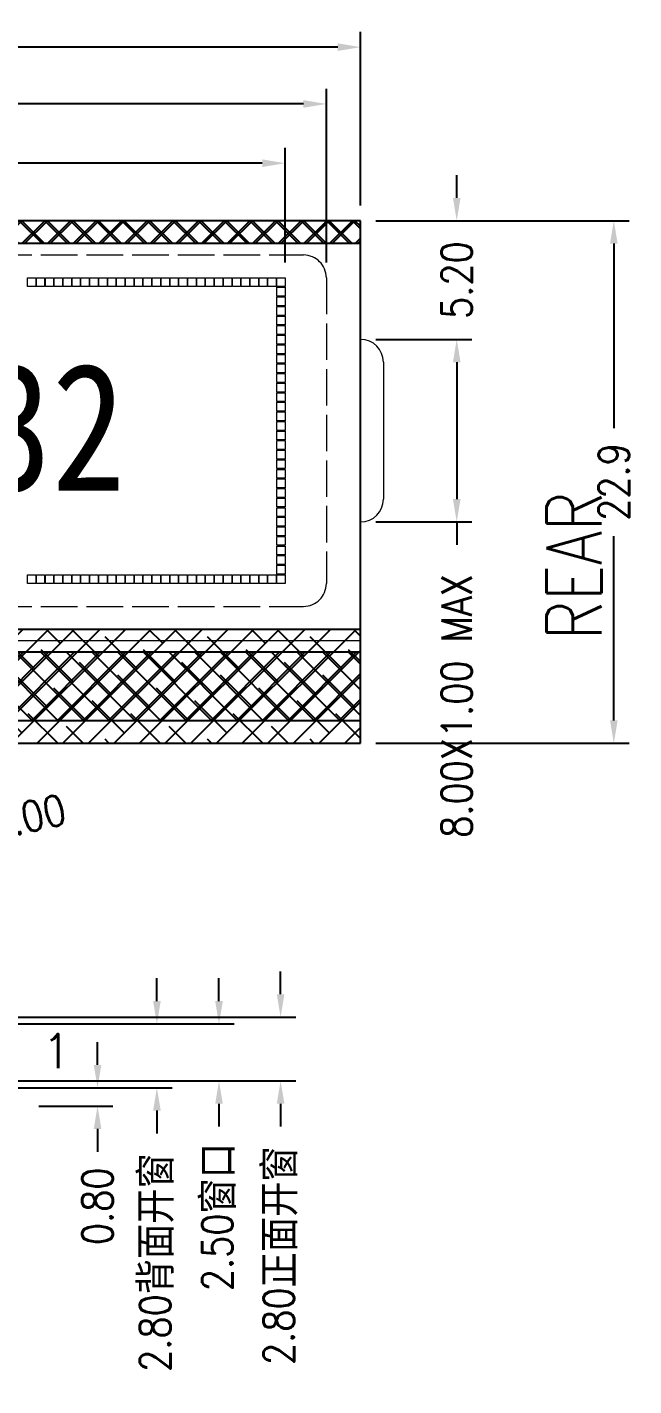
# Model space of a CAD drawing. Extents: x 612 to 1145, y -75 to 210.
# Drawn here: x 1022.6 to 1062.4, y 93.1 to 182.4 of the extents above; entities that cross this region are included whole.
import ezdxf

# ---------------------------------------------------------------- set-up
doc = ezdxf.new("R2010")
doc.units = 0
doc.linetypes.add('ACAD_ISO02W100', pattern=[15, 12, -3])
doc.layers.get('0').update_dxf_attribs({"linetype": 'CONTINUOUS'})
doc.layers.get('DEFPOINTS').update_dxf_attribs({"linetype": 'CONTINUOUS'})
doc.layers.add('Note', color=7, linetype='CONTINUOUS')
doc.layers.add('粗实线', color=7, linetype='CONTINUOUS', lineweight=18)
doc.layers.add('细实线', color=7, linetype='CONTINUOUS', lineweight=9)
doc.styles.add('ROMANS', font='romans.shx')
doc.styles.get("Standard").update_dxf_attribs({"font": 'romans.shx', "width": 0.85})
doc.dimstyles.get("Standard").update_dxf_attribs({"dimtxt": 0.18, "dimasz": 0.18, "dimexe": 0.18, "dimexo": 0.0625, "dimgap": 0.09, "dimtad": 0, "dimtih": 1, "dimtoh": 1, "dimdec": 4, "dimzin": 0, "dimdsep": 46, "dimtxsty": 'Standard', "dimcen": 0.09, "dimadec": 0, "dimazin": 0, "dimtfac": 1, "dimtdec": 4, "dimtofl": 0, "dimtmove": 0, "dimatfit": 3, "dimfxl": 1, "dimtolj": 1, "dimtzin": 0, "dimarcsym": 0})
doc.dimstyles.new('STANDARD$0', dxfattribs={"dimtxt": 2, "dimasz": 1, "dimexe": 0.3, "dimexo": 0, "dimgap": 0.3, "dimtad": 0, "dimzin": 9, "dimdsep": 46, "dimtxsty": 'Standard', "dimcen": 0, "dimclrd": 256, "dimclre": 256, "dimclrt": 256, "dimadec": 1, "dimazin": 2, "dimtp": 0.2, "dimtm": 0.2, "dimtfac": 0.5, "dimtmove": 0, "dimatfit": 3, "dimfxl": 1, "dimarcsym": 0})
pattern_1 = [(45, (-4744.0241, 1257.2485), (-0.8417613, 0.8417613), []), (135, (-4744.0241, 1257.2485), (-0.8417613, -0.8417613), [])]

# ---------------------------------------------------------------- blocks, each defined once
blk = doc.blocks.new('*D51')
at = {"layer": 'DEFPOINTS', "color": 0}
for p in [(1039.511, 173.479), (964.676, 165.952), (1039.511, 165.952)]:
    blk.add_point(p, dxfattribs=at)
at = {"layer": '细实线', "color": 0, "lineweight": -2}
for p, q in [((964.676, 166.952), (964.676, 174.479)), ((1039.511, 166.952), (1039.511, 174.479)), ((966.176, 173.479), (994.9, 173.479)), ((1038.011, 173.479), (1009.286, 173.479))]:
    blk.add_line(p, q, dxfattribs=at)
at = {"layer": '细实线', "color": 0}
for points in [[(966.176, 173.729), (966.176, 173.229), (964.676, 173.479)], [(1038.011, 173.729), (1038.011, 173.229), (1039.511, 173.479)]]:
    blk.add_solid(points, dxfattribs=at)
at = {"layer": '细实线', "color": 0, "insert": (1002.093, 173.479), "char_height": 2, "attachment_point": 5}
blk.add_mtext('\\A1;49.89 A.A', dxfattribs=at)
blk = doc.blocks.new('*D52')
at = {"layer": 'DEFPOINTS', "color": 0}
for p in [(1042.218, 177.373), (961.968, 165.944), (1042.218, 165.944)]:
    blk.add_point(p, dxfattribs=at)
at = {"layer": '细实线', "color": 0, "lineweight": -2}
for p, q in [((961.968, 166.944), (961.968, 178.373)), ((1042.218, 166.944), (1042.218, 178.373)), ((963.468, 177.373), (991.743, 177.373)), ((1040.718, 177.373), (1012.443, 177.373))]:
    blk.add_line(p, q, dxfattribs=at)
at = {"layer": '细实线', "color": 0}
for points in [[(963.468, 177.623), (963.468, 177.123), (961.968, 177.373)], [(1040.718, 177.623), (1040.718, 177.123), (1042.218, 177.373)]]:
    blk.add_solid(points, dxfattribs=at)
at = {"layer": '细实线', "color": 0, "insert": (1002.093, 177.373), "char_height": 2, "attachment_point": 5}
blk.add_mtext('\\A1;53.50 min V.A', dxfattribs=at)
blk = doc.blocks.new('*D53')
at = {"layer": 'DEFPOINTS', "color": 0}
for p in [(1044.468, 181.109), (959.718, 169.694), (1044.468, 169.694)]:
    blk.add_point(p, dxfattribs=at)
at = {"layer": '细实线', "color": 0, "lineweight": -2}
for p, q in [((959.718, 170.694), (959.718, 182.109)), ((1044.468, 170.694), (1044.468, 182.109)), ((961.218, 181.109), (993.808, 181.109)), ((1042.968, 181.109), (1010.379, 181.109))]:
    blk.add_line(p, q, dxfattribs=at)
at = {"layer": '细实线', "color": 0}
for points in [[(961.218, 181.359), (961.218, 180.859), (959.718, 181.109)], [(1042.968, 181.359), (1042.968, 180.859), (1044.468, 181.109)]]:
    blk.add_solid(points, dxfattribs=at)
at = {"layer": '细实线', "color": 0, "insert": (1002.093, 181.109), "char_height": 2, "attachment_point": 5}
blk.add_mtext('\\A1;56.50%%P0.20', dxfattribs=at)
blk = doc.blocks.new('*D56')
at = {"layer": 'DEFPOINTS', "color": 0}
for p in [(1044.468, 169.694), (1050.783, 169.694), (1044.468, 161.894)]:
    blk.add_point(p, dxfattribs=at)
at = {"layer": '细实线', "color": 0, "lineweight": -2}
for p, q in [((1050.783, 171.194), (1050.783, 172.694)), ((1045.468, 169.694), (1051.783, 169.694)), ((1045.468, 161.894), (1051.783, 161.894)), ((1050.783, 160.394), (1050.783, 158.894))]:
    blk.add_line(p, q, dxfattribs=at)
at = {"layer": '细实线', "color": 0}
for points in [[(1050.533, 171.194), (1051.033, 171.194), (1050.783, 169.694)], [(1050.533, 160.394), (1051.033, 160.394), (1050.783, 161.894)]]:
    blk.add_solid(points, dxfattribs=at)
at = {"layer": '细实线', "color": 0, "insert": (1050.783, 165.794), "char_height": 2, "attachment_point": 5, "rotation": 90}
blk.add_mtext('\\A1;5.20', dxfattribs=at)
blk = doc.blocks.new('*D57')
at = {"layer": 'DEFPOINTS', "color": 0}
for p in [(1044.468, 161.894), (1044.468, 149.894), (1050.783, 149.894)]:
    blk.add_point(p, dxfattribs=at)
at = {"layer": '细实线', "color": 0, "lineweight": -2}
for p, q in [((1045.468, 161.894), (1051.783, 161.894)), ((1050.783, 160.394), (1050.783, 151.394)), ((1045.468, 149.894), (1051.783, 149.894)), ((1050.783, 149.894), (1050.783, 148.394))]:
    blk.add_line(p, q, dxfattribs=at)
at = {"layer": '细实线', "color": 0}
for points in [[(1050.533, 160.394), (1051.033, 160.394), (1050.783, 161.894)], [(1050.533, 151.394), (1051.033, 151.394), (1050.783, 149.894)]]:
    blk.add_solid(points, dxfattribs=at)
at = {"layer": '细实线', "color": 0, "insert": (1050.783, 137.801), "char_height": 2, "attachment_point": 5, "rotation": 90}
blk.add_mtext('\\A1;8.00X1.00 MAX', dxfattribs=at)
blk = doc.blocks.new('*D69')
at = {"layer": 'DEFPOINTS', "color": 0}
for p in [(1019.952, 116.894), (1019.952, 112.694), (1031.09, 112.694)]:
    blk.add_point(p, dxfattribs=at)
at = {"layer": '细实线', "color": 0, "lineweight": -2}
for p, q in [((1031.09, 118.394), (1031.09, 119.894)), ((1020.952, 116.894), (1032.09, 116.894)), ((1020.952, 112.694), (1032.09, 112.694)), ((1031.09, 111.194), (1031.09, 109.694))]:
    blk.add_line(p, q, dxfattribs=at)
at = {"layer": '细实线', "color": 0}
for points in [[(1030.84, 118.394), (1031.34, 118.394), (1031.09, 116.894)], [(1030.84, 111.194), (1031.34, 111.194), (1031.09, 112.694)]]:
    blk.add_solid(points, dxfattribs=at)
at = {"layer": '细实线', "color": 0, "insert": (1031.09, 101.208), "char_height": 2, "attachment_point": 5, "rotation": 90}
blk.add_mtext('\\A1;2.80{\\fFangSong_GB2312|b0|i0|c134|p49;背面开窗}', dxfattribs=at)
blk = doc.blocks.new('*D70')
at = {"layer": 'DEFPOINTS', "color": 0}
for p in [(1019.952, 116.894), (1019.952, 113.144), (1035.167, 113.144)]:
    blk.add_point(p, dxfattribs=at)
at = {"layer": '细实线', "color": 0, "lineweight": -2}
for p, q in [((1035.167, 118.394), (1035.167, 119.894)), ((1020.952, 116.894), (1036.167, 116.894)), ((1020.952, 113.144), (1036.167, 113.144)), ((1035.167, 111.644), (1035.167, 110.144))]:
    blk.add_line(p, q, dxfattribs=at)
at = {"layer": '细实线', "color": 0}
for points in [[(1034.917, 118.394), (1035.417, 118.394), (1035.167, 116.894)], [(1034.917, 111.644), (1035.417, 111.644), (1035.167, 113.144)]]:
    blk.add_solid(points, dxfattribs=at)
at = {"layer": '细实线', "color": 0, "insert": (1035.167, 104.194), "char_height": 2, "attachment_point": 5, "rotation": 90}
blk.add_mtext('\\A1;2.50{\\fFangSong_GB2312|b0|i0|c134|p49;窗口}', dxfattribs=at)
blk = doc.blocks.new('*D71')
at = {"layer": 'DEFPOINTS', "color": 0}
for p in [(1019.943, 117.344), (1019.952, 113.144), (1039.213, 113.144)]:
    blk.add_point(p, dxfattribs=at)
at = {"layer": '细实线', "color": 0, "lineweight": -2}
for p, q in [((1039.213, 118.844), (1039.213, 120.344)), ((1020.943, 117.344), (1040.213, 117.344)), ((1020.952, 113.144), (1040.213, 113.144)), ((1039.213, 111.644), (1039.213, 110.144))]:
    blk.add_line(p, q, dxfattribs=at)
at = {"layer": '细实线', "color": 0}
for points in [[(1038.963, 118.844), (1039.463, 118.844), (1039.213, 117.344)], [(1038.963, 111.644), (1039.463, 111.644), (1039.213, 113.144)]]:
    blk.add_solid(points, dxfattribs=at)
at = {"layer": '细实线', "color": 0, "insert": (1039.213, 101.658), "char_height": 2, "attachment_point": 5, "rotation": 90}
blk.add_mtext('\\A1;2.80{\\fFangSong_GB2312|b0|i0|c134|p49;正面开窗}', dxfattribs=at)
blk = doc.blocks.new('*D72')
at = {"layer": 'DEFPOINTS', "color": 0}
for p in [(1019.943, 112.694), (1022.343, 111.494), (1027.19, 111.494)]:
    blk.add_point(p, dxfattribs=at)
at = {"layer": '细实线', "color": 0, "lineweight": -2}
for p, q in [((1027.19, 114.194), (1027.19, 115.694)), ((1020.943, 112.694), (1028.19, 112.694)), ((1023.343, 111.494), (1028.19, 111.494)), ((1027.19, 109.994), (1027.19, 108.494))]:
    blk.add_line(p, q, dxfattribs=at)
at = {"layer": '细实线', "color": 0}
for points in [[(1026.94, 114.194), (1027.44, 114.194), (1027.19, 112.694)], [(1026.94, 109.994), (1027.44, 109.994), (1027.19, 111.494)]]:
    blk.add_solid(points, dxfattribs=at)
at = {"layer": '细实线', "color": 0, "insert": (1027.19, 104.904), "char_height": 2, "attachment_point": 5, "rotation": 90}
blk.add_mtext('\\A1;0.80', dxfattribs=at)
blk = doc.blocks.new('*D78')
at = {"layer": 'DEFPOINTS', "color": 0}
for p in [(1012.068, 128.112), (1009.142, 127.449)]:
    blk.add_point(p, dxfattribs=at)
at = {"layer": '细实线', "color": 0, "lineweight": -2}
blk.add_line((1014.036, 128.558), (1010.605, 127.781), dxfattribs=at)
at = {"layer": '细实线', "color": 0}
blk.add_solid([(1010.55, 128.025), (1010.661, 127.537), (1009.142, 127.449)], dxfattribs=at)
at = {"layer": '细实线', "color": 0, "insert": (1020.183, 129.951), "char_height": 2, "attachment_point": 5, "rotation": 12.76817}
blk.add_mtext('\\A1;4-R2.00', dxfattribs=at)
blk = doc.blocks.new('*D79')
at = {"lineweight": -2}
for p, q in [((1045.468, 169.694), (1062.103, 169.694)), ((1061.103, 168.194), (1061.103, 156.069)), ((1061.103, 136.844), (1061.103, 148.969)), ((1045.468, 135.344), (1062.103, 135.344))]:
    blk.add_line(p, q, dxfattribs=at)
for points in [[(1060.853, 168.194), (1061.353, 168.194), (1061.103, 169.694)], [(1060.853, 136.844), (1061.353, 136.844), (1061.103, 135.344)]]:
    blk.add_solid(points)
at = {"layer": 'DEFPOINTS', "color": 0}
for p in [(1044.468, 169.694), (1061.103, 169.694), (1044.468, 135.344)]:
    blk.add_point(p, dxfattribs=at)
at = {"insert": (1061.103, 152.519), "char_height": 2, "attachment_point": 5, "rotation": 90}
blk.add_mtext('22.9', dxfattribs=at)

msp = doc.modelspace()

# ---------------------------------------------------------------- hatches: boundary and pattern name
at = {"layer": 'Note', "linetype": 'ByBlock'}
h = msp.add_hatch(dxfattribs=at)
h.set_pattern_fill('ANSI37', color=0, scale=0.374939, style=0)
h.set_pattern_definition([(45, (-5129.3803, 1257.2485), (-0.8417613, 0.8417613), []), (135, (-5129.3803, 1257.2485), (-0.8417613, -0.8417613), [])])
h.paths.add_polyline_path([(959.72522116, 169.69414723), (959.72522116, 168.19439259), (1044.4613582, 168.19439259), (1044.4613582, 169.69414723)])
h = msp.add_hatch(dxfattribs=at)
h.set_pattern_fill('ANSI37', color=6, scale=0.374939, style=0)
h.set_pattern_definition(pattern_1)
h.paths.add_polyline_path([(1044.4613582, 168.19439259), (1044.4613582, 169.69414723), (959.72522116, 169.69414723), (959.72522116, 168.19439259)])
h = msp.add_hatch(dxfattribs=at)
h.set_pattern_fill('ANSI38', color=0, scale=0.374939, style=0)
h.set_pattern_definition([(45, (-5129.3803, 1257.2485), (-0.8417613, 0.8417613), []), (135, (-5129.3803, 1257.2485), (-2.5252839, 0.8417613), [2.9760756, -1.7856454])])
h.paths.add_polyline_path([(1044.4613582, 135.34976602), (1044.4613582, 142.84853921), (959.72522116, 142.84853921), (959.72522116, 135.34976602)])
h = msp.add_hatch(dxfattribs=at)
h.set_pattern_fill('ANSI37', color=6, scale=0.374939, style=0)
h.set_pattern_definition(pattern_1)
h.paths.add_polyline_path([(959.72522116, 141.34878457), (959.72522116, 136.84952066), (1044.4613582, 136.84952066), (1044.4613582, 141.34878457)])

# ---------------------------------------------------------------- linework, layer by layer
at = {"layer": 'Note', "color": 0, "linetype": 'ByBlock'}
for p, q in [((1044.4613582, 169.69414723), (959.72522116, 169.69414723)), ((1044.4613582, 135.34976602), (1044.4613582, 169.69414723)), ((1044.4613582, 168.19439259), (959.72522116, 168.19439259)), ((959.72522116, 142.84853921), (1044.4613582, 142.84853921)), ((959.72522116, 141.34878457), (1044.4613582, 141.34878457)), ((959.72522116, 136.84952066), (1044.4613582, 136.84952066)), ((959.72522116, 135.34976602), (1044.4613582, 135.34976602))]:
    msp.add_line(p, q, dxfattribs=at)
at = {"layer": '粗实线', "color": 3}
for p, q in [((959.71828968, 169.69414723), (1044.46828968, 169.69414723)), ((1044.46828968, 169.69414723), (1044.46828968, 135.34414723)), ((1044.46828968, 135.34414723), (959.71828968, 135.34414723))]:
    msp.add_line(p, q, dxfattribs=at)
at = {"layer": '粗实线', "linetype": 'ACAD_ISO02W100', "ltscale": 0.2}
for p, q in [((963.46828968, 167.44414723), (1040.71828968, 167.44414723)), ((1042.21828968, 165.94414723), (1042.21828968, 145.84414723)), ((963.46828968, 144.34414723), (1040.71828968, 144.34414723))]:
    msp.add_line(p, q, dxfattribs=at)
at = {"layer": '粗实线'}
for p, q in [((1045.96828968, 160.39414723), (1045.96828968, 151.39414723)), ((959.71828968, 142.09414723), (1044.46828968, 142.09414723))]:
    msp.add_line(p, q, dxfattribs=at)
for points in [[(1023.13078968, 165.95164723), (1023.13078968, 165.36664723), (1022.59078968, 165.36664723), (1022.59078968, 165.95164723)], [(1023.71578968, 165.95164723), (1023.71578968, 165.36664723), (1023.17578968, 165.36664723), (1023.17578968, 165.95164723)], [(1024.30078968, 165.95164723), (1024.30078968, 165.36664723), (1023.76078968, 165.36664723), (1023.76078968, 165.95164723)], [(1024.88578968, 165.95164723), (1024.88578968, 165.36664723), (1024.34578968, 165.36664723), (1024.34578968, 165.95164723)], [(1025.47078968, 165.95164723), (1025.47078968, 165.36664723), (1024.93078968, 165.36664723), (1024.93078968, 165.95164723)], [(1026.05578968, 165.95164723), (1026.05578968, 165.36664723), (1025.51578968, 165.36664723), (1025.51578968, 165.95164723)], [(1026.64078968, 165.95164723), (1026.64078968, 165.36664723), (1026.10078968, 165.36664723), (1026.10078968, 165.95164723)], [(1027.22578968, 165.95164723), (1027.22578968, 165.36664723), (1026.68578968, 165.36664723), (1026.68578968, 165.95164723)], [(1027.81078968, 165.95164723), (1027.81078968, 165.36664723), (1027.27078968, 165.36664723), (1027.27078968, 165.95164723)], [(1028.39578968, 165.95164723), (1028.39578968, 165.36664723), (1027.85578968, 165.36664723), (1027.85578968, 165.95164723)], [(1028.98078968, 165.95164723), (1028.98078968, 165.36664723), (1028.44078968, 165.36664723), (1028.44078968, 165.95164723)], [(1029.56578968, 165.95164723), (1029.56578968, 165.36664723), (1029.02578968, 165.36664723), (1029.02578968, 165.95164723)], [(1030.15078968, 165.95164723), (1030.15078968, 165.36664723), (1029.61078968, 165.36664723), (1029.61078968, 165.95164723)], [(1030.73578968, 165.95164723), (1030.73578968, 165.36664723), (1030.19578968, 165.36664723), (1030.19578968, 165.95164723)], [(1031.32078968, 165.95164723), (1031.32078968, 165.36664723), (1030.78078968, 165.36664723), (1030.78078968, 165.95164723)], [(1031.90578968, 165.95164723), (1031.90578968, 165.36664723), (1031.36578968, 165.36664723), (1031.36578968, 165.95164723)], [(1032.49078968, 165.95164723), (1032.49078968, 165.36664723), (1031.95078968, 165.36664723), (1031.95078968, 165.95164723)], [(1033.07578968, 165.95164723), (1033.07578968, 165.36664723), (1032.53578968, 165.36664723), (1032.53578968, 165.95164723)], [(1033.66078968, 165.95164723), (1033.66078968, 165.36664723), (1033.12078968, 165.36664723), (1033.12078968, 165.95164723)], [(1034.24578968, 165.95164723), (1034.24578968, 165.36664723), (1033.70578968, 165.36664723), (1033.70578968, 165.95164723)], [(1034.83078968, 165.95164723), (1034.83078968, 165.36664723), (1034.29078968, 165.36664723), (1034.29078968, 165.95164723)], [(1035.41578968, 165.95164723), (1035.41578968, 165.36664723), (1034.87578968, 165.36664723), (1034.87578968, 165.95164723)], [(1036.00078968, 165.95164723), (1036.00078968, 165.36664723), (1035.46078968, 165.36664723), (1035.46078968, 165.95164723)], [(1036.58578968, 165.95164723), (1036.58578968, 165.36664723), (1036.04578968, 165.36664723), (1036.04578968, 165.95164723)], [(1037.17078968, 165.95164723), (1037.17078968, 165.36664723), (1036.63078968, 165.36664723), (1036.63078968, 165.95164723)], [(1037.75578968, 165.95164723), (1037.75578968, 165.36664723), (1037.21578968, 165.36664723), (1037.21578968, 165.95164723)], [(1038.34078968, 165.95164723), (1038.34078968, 165.36664723), (1037.80078968, 165.36664723), (1037.80078968, 165.95164723)], [(1038.92578968, 165.95164723), (1038.92578968, 165.36664723), (1038.38578968, 165.36664723), (1038.38578968, 165.95164723)], [(1039.51078968, 165.95164723), (1039.51078968, 165.36664723), (1038.97078968, 165.36664723), (1038.97078968, 165.95164723)], [(1039.51078968, 165.32164723), (1039.51078968, 164.73664723), (1038.97078968, 164.73664723), (1038.97078968, 165.32164723)], [(1039.51078968, 164.69164723), (1039.51078968, 164.10664723), (1038.97078968, 164.10664723), (1038.97078968, 164.69164723)], [(1039.51078968, 164.06164723), (1039.51078968, 163.47664723), (1038.97078968, 163.47664723), (1038.97078968, 164.06164723)], [(1039.51078968, 163.43164723), (1039.51078968, 162.84664723), (1038.97078968, 162.84664723), (1038.97078968, 163.43164723)], [(1039.51078968, 162.80164723), (1039.51078968, 162.21664723), (1038.97078968, 162.21664723), (1038.97078968, 162.80164723)], [(1039.51078968, 162.17164723), (1039.51078968, 161.58664723), (1038.97078968, 161.58664723), (1038.97078968, 162.17164723)], [(1039.51078968, 161.54164723), (1039.51078968, 160.95664723), (1038.97078968, 160.95664723), (1038.97078968, 161.54164723)], [(1039.51078968, 160.91164723), (1039.51078968, 160.32664723), (1038.97078968, 160.32664723), (1038.97078968, 160.91164723)], [(1039.51078968, 160.28164723), (1039.51078968, 159.69664723), (1038.97078968, 159.69664723), (1038.97078968, 160.28164723)], [(1039.51078968, 159.65164723), (1039.51078968, 159.06664723), (1038.97078968, 159.06664723), (1038.97078968, 159.65164723)], [(1039.51078968, 159.02164723), (1039.51078968, 158.43664723), (1038.97078968, 158.43664723), (1038.97078968, 159.02164723)], [(1039.51078968, 158.39164723), (1039.51078968, 157.80664723), (1038.97078968, 157.80664723), (1038.97078968, 158.39164723)], [(1039.51078968, 157.76164723), (1039.51078968, 157.17664723), (1038.97078968, 157.17664723), (1038.97078968, 157.76164723)], [(1039.51078968, 157.13164723), (1039.51078968, 156.54664723), (1038.97078968, 156.54664723), (1038.97078968, 157.13164723)], [(1039.51078968, 156.50164723), (1039.51078968, 155.91664723), (1038.97078968, 155.91664723), (1038.97078968, 156.50164723)], [(1039.51078968, 155.87164723), (1039.51078968, 155.28664723), (1038.97078968, 155.28664723), (1038.97078968, 155.87164723)], [(1039.51078968, 155.24164723), (1039.51078968, 154.65664723), (1038.97078968, 154.65664723), (1038.97078968, 155.24164723)], [(1039.51078968, 154.61164723), (1039.51078968, 154.02664723), (1038.97078968, 154.02664723), (1038.97078968, 154.61164723)], [(1039.51078968, 153.98164723), (1039.51078968, 153.39664723), (1038.97078968, 153.39664723), (1038.97078968, 153.98164723)], [(1039.51078968, 153.35164723), (1039.51078968, 152.76664723), (1038.97078968, 152.76664723), (1038.97078968, 153.35164723)], [(1039.51078968, 152.72164723), (1039.51078968, 152.13664723), (1038.97078968, 152.13664723), (1038.97078968, 152.72164723)], [(1039.51078968, 152.09164723), (1039.51078968, 151.50664723), (1038.97078968, 151.50664723), (1038.97078968, 152.09164723)], [(1039.51078968, 151.46164723), (1039.51078968, 150.87664723), (1038.97078968, 150.87664723), (1038.97078968, 151.46164723)], [(1039.51078968, 150.83164723), (1039.51078968, 150.24664723), (1038.97078968, 150.24664723), (1038.97078968, 150.83164723)], [(1039.51078968, 150.20164723), (1039.51078968, 149.61664723), (1038.97078968, 149.61664723), (1038.97078968, 150.20164723)], [(1039.51078968, 149.57164723), (1039.51078968, 148.98664723), (1038.97078968, 148.98664723), (1038.97078968, 149.57164723)], [(1039.51078968, 148.94164723), (1039.51078968, 148.35664723), (1038.97078968, 148.35664723), (1038.97078968, 148.94164723)], [(1039.51078968, 148.31164723), (1039.51078968, 147.72664723), (1038.97078968, 147.72664723), (1038.97078968, 148.31164723)], [(1039.51078968, 147.68164723), (1039.51078968, 147.09664723), (1038.97078968, 147.09664723), (1038.97078968, 147.68164723)], [(1039.51078968, 147.05164723), (1039.51078968, 146.46664723), (1038.97078968, 146.46664723), (1038.97078968, 147.05164723)], [(1023.13078968, 146.42164723), (1023.13078968, 145.83664723), (1022.59078968, 145.83664723), (1022.59078968, 146.42164723)], [(1023.71578968, 146.42164723), (1023.71578968, 145.83664723), (1023.17578968, 145.83664723), (1023.17578968, 146.42164723)], [(1024.30078968, 146.42164723), (1024.30078968, 145.83664723), (1023.76078968, 145.83664723), (1023.76078968, 146.42164723)], [(1024.88578968, 146.42164723), (1024.88578968, 145.83664723), (1024.34578968, 145.83664723), (1024.34578968, 146.42164723)], [(1025.47078968, 146.42164723), (1025.47078968, 145.83664723), (1024.93078968, 145.83664723), (1024.93078968, 146.42164723)], [(1026.05578968, 146.42164723), (1026.05578968, 145.83664723), (1025.51578968, 145.83664723), (1025.51578968, 146.42164723)], [(1026.64078968, 146.42164723), (1026.64078968, 145.83664723), (1026.10078968, 145.83664723), (1026.10078968, 146.42164723)], [(1027.22578968, 146.42164723), (1027.22578968, 145.83664723), (1026.68578968, 145.83664723), (1026.68578968, 146.42164723)], [(1027.81078968, 146.42164723), (1027.81078968, 145.83664723), (1027.27078968, 145.83664723), (1027.27078968, 146.42164723)], [(1028.39578968, 146.42164723), (1028.39578968, 145.83664723), (1027.85578968, 145.83664723), (1027.85578968, 146.42164723)], [(1028.98078968, 146.42164723), (1028.98078968, 145.83664723), (1028.44078968, 145.83664723), (1028.44078968, 146.42164723)], [(1029.56578968, 146.42164723), (1029.56578968, 145.83664723), (1029.02578968, 145.83664723), (1029.02578968, 146.42164723)], [(1030.15078968, 146.42164723), (1030.15078968, 145.83664723), (1029.61078968, 145.83664723), (1029.61078968, 146.42164723)], [(1030.73578968, 146.42164723), (1030.73578968, 145.83664723), (1030.19578968, 145.83664723), (1030.19578968, 146.42164723)], [(1031.32078968, 146.42164723), (1031.32078968, 145.83664723), (1030.78078968, 145.83664723), (1030.78078968, 146.42164723)], [(1031.90578968, 146.42164723), (1031.90578968, 145.83664723), (1031.36578968, 145.83664723), (1031.36578968, 146.42164723)], [(1032.49078968, 146.42164723), (1032.49078968, 145.83664723), (1031.95078968, 145.83664723), (1031.95078968, 146.42164723)], [(1033.07578968, 146.42164723), (1033.07578968, 145.83664723), (1032.53578968, 145.83664723), (1032.53578968, 146.42164723)], [(1033.66078968, 146.42164723), (1033.66078968, 145.83664723), (1033.12078968, 145.83664723), (1033.12078968, 146.42164723)], [(1034.24578968, 146.42164723), (1034.24578968, 145.83664723), (1033.70578968, 145.83664723), (1033.70578968, 146.42164723)], [(1034.83078968, 146.42164723), (1034.83078968, 145.83664723), (1034.29078968, 145.83664723), (1034.29078968, 146.42164723)], [(1035.41578968, 146.42164723), (1035.41578968, 145.83664723), (1034.87578968, 145.83664723), (1034.87578968, 146.42164723)], [(1036.00078968, 146.42164723), (1036.00078968, 145.83664723), (1035.46078968, 145.83664723), (1035.46078968, 146.42164723)], [(1036.58578968, 146.42164723), (1036.58578968, 145.83664723), (1036.04578968, 145.83664723), (1036.04578968, 146.42164723)], [(1037.17078968, 146.42164723), (1037.17078968, 145.83664723), (1036.63078968, 145.83664723), (1036.63078968, 146.42164723)], [(1037.75578968, 146.42164723), (1037.75578968, 145.83664723), (1037.21578968, 145.83664723), (1037.21578968, 146.42164723)], [(1038.34078968, 146.42164723), (1038.34078968, 145.83664723), (1037.80078968, 145.83664723), (1037.80078968, 146.42164723)], [(1038.92578968, 146.42164723), (1038.92578968, 145.83664723), (1038.38578968, 145.83664723), (1038.38578968, 146.42164723)], [(1039.51078968, 146.42164723), (1039.51078968, 145.83664723), (1038.97078968, 145.83664723), (1038.97078968, 146.42164723)]]:
    msp.add_lwpolyline(points, close=True, dxfattribs=at)
at = {"layer": '粗实线', "linetype": 'ACAD_ISO02W100', "ltscale": 0.2}
for centre, start, end in [((1040.71828968, 165.94414723), 0, 90), ((1040.71828968, 145.84414723), 270, 0)]:
    msp.add_arc(centre, 1.5, start, end, dxfattribs=at)
at = {"layer": '粗实线'}
for centre, start, end in [((1044.46828968, 160.39414723), 0, 90), ((1044.46828968, 151.39414723), 270, 0)]:
    msp.add_arc(centre, 1.5, start, end, dxfattribs=at)

# ---------------------------------------------------------------- texts
at = {"ltscale": 0.2, "style": 'ROMANS', "width": 0.8}
msp.add_text('REAR', height=3.6, rotation=90, dxfattribs=at).set_placement((1060.28825253, 142.13174725))
at = {"layer": '粗实线', "insert": (1029.02684175, 160.33088898), "char_height": 8.3735116173, "width": 50.3410866483, "attachment_point": 3}
msp.add_mtext('{\\fSimSun|b0|i0|c134|p2;DOTS:128*32}', dxfattribs=at)
at = {"layer": '细实线'}
msp.add_text('1', height=2.25381197, dxfattribs=at).set_placement((1023.53554278, 113.98448707))

# ---------------------------------------------------------------- dimensions: what is measured, and where the dimension line sits
dim = msp.add_linear_dim(base=(1061.10255659, 169.69414723), p1=(1044.46828968, 135.34414723), p2=(1044.46828968, 169.69414723), angle=90, dimstyle='STANDARD$0', override={"dimasz": 1.5, "dimexe": 1, "dimexo": 1, "dimgap": 1, "dimlfac": 0.666667, "dimcen": 1, "dimadec": 2, "dimfxl": 0.18})
dim.commit()
dim.dimension.update_dxf_attribs({"geometry": '*D79', "text_midpoint": (1061.10255659, 152.51914723)})
for base, p1, p2, text, picture, middle in [((1044.46828968, 181.10900688), (959.71828968, 169.69414723), (1044.46828968, 169.69414723), '<>%%P0.20', '*D53', (1002.09328968, 181.10900688)), ((1042.21828968, 177.37317073), (961.96828968, 165.94414723), (1042.21828968, 165.94414723), '<> min V.A', '*D52', (1002.09328968, 177.37317073)), ((1039.51078968, 173.47944213), (964.67578968, 165.95164723), (1039.51078968, 165.95164723), '<> A.A', '*D51', (1002.09328968, 173.47944213))]:
    dim = msp.add_linear_dim(base=base, p1=p1, p2=p2, text=text, dimstyle='Standard', override={"dimtxt": 2, "dimasz": 1.5, "dimexe": 1, "dimexo": 1, "dimgap": 1, "dimtih": 0, "dimtoh": 0, "dimdec": 2, "dimlfac": 0.666667, "dimcen": 1, "dimadec": 1, "dimfxl": 0.5}, dxfattribs=at)
    dim.commit()
    dim.dimension.update_dxf_attribs({"geometry": picture, "text_midpoint": middle})
for base, p1, p2, dimstyle, override, picture, middle in [((1050.78268179, 169.69414723), (1044.46828968, 161.89414723), (1044.46828968, 169.69414723), 'Standard', {"dimtxt": 2, "dimasz": 1.5, "dimexe": 1, "dimexo": 1, "dimgap": 1, "dimtih": 0, "dimtoh": 0, "dimdec": 2, "dimlfac": 0.666667, "dimcen": 1, "dimadec": 1, "dimfxl": 0.5}, '*D56', (1050.78268179, 165.79414723)), ((1027.19010871, 111.49414723), (1019.94328968, 112.69414723), (1022.34328968, 111.49414723), 'STANDARD$0', {"dimasz": 1.5, "dimexe": 1, "dimexo": 1, "dimgap": 1, "dimlfac": 0.666667, "dimzin": 0, "dimcen": 1, "dimclrd": 0, "dimclre": 0, "dimclrt": 0, "dimazin": 0, "dimtp": 0, "dimtm": 0, "dimtfac": 1, "dimtdec": 4, "dimtofl": 0, "dimfxl": 0.5, "dimtolj": 1, "dimtzin": 0}, '*D72', (1027.19010871, 104.90367104))]:
    dim = msp.add_linear_dim(base=base, p1=p1, p2=p2, angle=90, dimstyle=dimstyle, override=override, dxfattribs=at)
    dim.commit()
    dim.dimension.update_dxf_attribs({"geometry": picture, "text_midpoint": middle})
for base, p1, p2, text, dimstyle, override, picture, middle in [((1050.78268179, 149.89414723), (1044.46828968, 161.89414723), (1044.46828968, 149.89414723), '<>X1.00 MAX', 'Standard', {"dimtxt": 2, "dimasz": 1.5, "dimexe": 1, "dimexo": 1, "dimgap": 1, "dimtih": 0, "dimtoh": 0, "dimdec": 2, "dimlfac": 0.666667, "dimcen": 1, "dimadec": 1, "dimfxl": 0.5}, '*D57', (1050.78268179, 137.80129009)), ((1039.2132162, 113.14414723), (1019.94328968, 117.34414723), (1019.95235249, 113.14414723), '<>{\\fFangSong_GB2312|b0|i0|c134|p49;正面开窗}', 'STANDARD$0', {"dimasz": 1.5, "dimexe": 1, "dimexo": 1, "dimgap": 1, "dimlfac": 0.666667, "dimzin": 0, "dimcen": 1, "dimclrd": 0, "dimclre": 0, "dimclrt": 0, "dimazin": 0, "dimtp": 0, "dimtm": 0, "dimtfac": 1, "dimtdec": 4, "dimtofl": 0, "dimfxl": 0.5, "dimtolj": 1, "dimtzin": 0}, '*D71', (1039.2132162, 101.6580758)), ((1031.09047238, 112.69414723), (1019.95235249, 116.89405596), (1019.95235249, 112.69414723), '<>{\\fFangSong_GB2312|b0|i0|c134|p49;背面开窗}', 'STANDARD$0', {"dimasz": 1.5, "dimexe": 1, "dimexo": 1, "dimgap": 1, "dimlfac": 0.666667, "dimzin": 0, "dimcen": 1, "dimclrd": 0, "dimclre": 0, "dimclrt": 0, "dimazin": 0, "dimtp": 0, "dimtm": 0, "dimtfac": 1, "dimtdec": 4, "dimtofl": 0, "dimfxl": 0.5, "dimtolj": 1, "dimtzin": 0}, '*D69', (1031.09047238, 101.2080758)), ((1035.16687205, 113.14414723), (1019.95235249, 116.89405596), (1019.95235249, 113.14414723), '<>{\\fFangSong_GB2312|b0|i0|c134|p49;窗口}', 'STANDARD$0', {"dimasz": 1.5, "dimexe": 1, "dimexo": 1, "dimgap": 1, "dimlfac": 0.666667, "dimzin": 0, "dimcen": 1, "dimclrd": 0, "dimclre": 0, "dimclrt": 0, "dimazin": 0, "dimtp": 0, "dimtm": 0, "dimtfac": 1, "dimtdec": 4, "dimtofl": 0, "dimfxl": 0.5, "dimtolj": 1, "dimtzin": 0}, '*D70', (1035.16687205, 104.19390913))]:
    dim = msp.add_linear_dim(base=base, p1=p1, p2=p2, angle=90, text=text, dimstyle=dimstyle, override=override, dxfattribs=at)
    dim.commit()
    dim.dimension.update_dxf_attribs({"geometry": picture, "text_midpoint": middle})
dim = msp.add_radius_dim(center=(1012.06828968, 128.11226681), mpoint=(1009.14247285, 127.44924651), text='4-<>', dimstyle='Standard', override={"dimtxt": 2, "dimasz": 1.5, "dimexe": 1, "dimexo": 1, "dimgap": 1, "dimtih": 0, "dimtoh": 0, "dimdec": 2, "dimlfac": 0.666667, "dimcen": 1, "dimadec": 1, "dimfxl": 0.5}, dxfattribs=at)
dim.commit()
dim.dimension.update_dxf_attribs({"geometry": '*D78', "text_midpoint": (1020.18295754, 129.95113431), "dimtype": 164})

doc.saveas('drawing.dxf')
